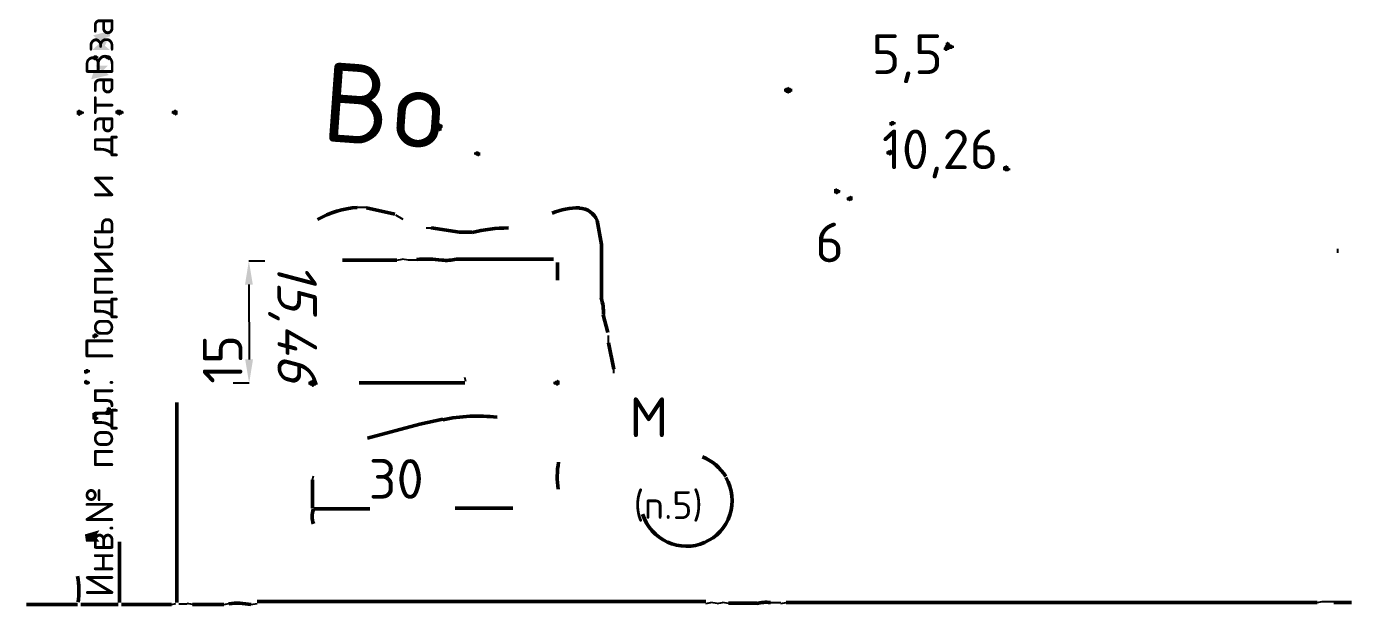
# Model space of a CAD drawing. Header units: millimetres. Extents: x -6 to 427, y -3 to 297.
# Drawn here: x -6.4 to 161, y -0.3 to 72.6 of the extents above; entities that cross this region are included whole.
import ezdxf

# ---------------------------------------------------------------- set-up
doc = ezdxf.new("R2010")
doc.units = ezdxf.units.MM
for name, color, linetype, lineweight in [('DIMS', 4, 'Continuous', 25), ('MAIN', 7, 'Continuous', 50), ('TEXT', 7, 'Continuous', 25), ('THIN', 3, 'Continuous', 25)]:
    doc.layers.add(name, color=color, linetype=linetype, lineweight=lineweight)
doc.styles.add('ESKD', font='isocpeur.ttf', dxfattribs={"oblique": 15})
doc.dimstyles.new('ESKD', dxfattribs={"dimtxt": 5, "dimasz": 3, "dimexe": 2, "dimexo": 0, "dimgap": 1, "dimtad": 1, "dimtxsty": 'ESKD', "dimcen": 2.5, "dimclrd": 256, "dimclre": 256, "dimclrt": 256, "dimadec": 0, "dimazin": 3, "dimtfac": 1, "dimtmove": 0, "dimatfit": 3, "dimlwd": 25, "dimlwe": 25})

# ---------------------------------------------------------------- blocks, each defined once
blk = doc.blocks.new('_CLOSEDFILLED')
at = {"color": 0, "linetype": 'BYBLOCK'}
blk.add_solid([(-1, 0.164), (0, 0), (-1, -0.164)], dxfattribs=at)
blk = doc.blocks.new('*D5')
at = {"lineweight": 25}
for p, q in [((21.69, 43.06), (23.69, 43.06)), ((21.7, 40.06), (21.72, 30.6)), ((21.73, 27.6), (19.73, 27.6))]:
    blk.add_line(p, q, dxfattribs=at)
at = {"layer": 'Defpoints'}
for p in [(21.69, 43.06), (21.69, 43.06), (21.73, 27.6)]:
    blk.add_point(p, dxfattribs=at)
at = {"layer": 'DIMS', "xscale": 3, "yscale": 3}
for p, rotation in [((21.69, 43.06), 90.156174975053), ((21.73, 27.6), -89.843825024947)]:
    blk.add_blockref('_CLOSEDFILLED', p, dxfattribs=dict(at, rotation=rotation))
at = {"layer": 'DIMS', "insert": (27.21, 35.34), "char_height": 5, "attachment_point": 5, "rotation": 270.1562, "style": 'ESKD'}
blk.add_mtext('15,46', dxfattribs=at)

msp = doc.modelspace()

# ---------------------------------------------------------------- hatches: boundary and pattern name
at = {"layer": 'DIMS'}
h = msp.add_hatch(color=256, dxfattribs=at)
h.dxf.hatch_style = 1
h.paths.add_polyline_path([(4.151, 72.054), (2.042, 71.526), (2.965, 70.601), (1.911, 69.676), (4.151, 69.676), (3.492, 70.205), (3.755, 70.733), (3.36, 71.129), (4.151, 71.394)])
h = msp.add_hatch(color=256, dxfattribs=at)
h.dxf.hatch_style = 1
h.paths.add_polyline_path([(109.958, 70.733), (109.826, 70.601), (109.694, 70.601), (109.694, 70.337), (109.562, 70.205), (109.562, 70.073), (109.431, 69.941), (109.431, 69.676), (109.562, 69.676), (109.694, 69.544), (109.826, 69.544), (109.958, 69.676), (110.089, 69.676), (110.221, 69.809), (110.485, 69.809), (110.616, 69.941), (110.748, 69.941), (110.748, 70.205), (110.616, 70.205), (110.485, 70.337), (110.353, 70.337), (110.221, 70.469), (110.221, 70.601), (110.089, 70.601)])
h = msp.add_hatch(color=256, dxfattribs=at)
h.dxf.hatch_style = 1
h.paths.add_polyline_path([(2.174, 69.016), (2.042, 68.884), (1.911, 68.884), (1.911, 68.488), (2.042, 68.488), (2.174, 68.356), (2.306, 68.488), (2.438, 68.488), (2.569, 68.62), (2.701, 68.62), (2.701, 68.884), (2.569, 68.884), (2.438, 69.016)])
h = msp.add_hatch(color=256, dxfattribs=at)
h.dxf.hatch_style = 1
h.paths.add_polyline_path([(3.755, 69.016), (3.624, 68.884), (3.492, 68.884), (3.492, 68.62), (3.624, 68.62), (3.755, 68.488), (3.887, 68.488), (4.019, 68.356), (4.151, 68.488), (4.282, 68.488), (4.282, 68.884), (4.151, 68.884), (4.019, 69.016)])
h = msp.add_hatch(color=256, dxfattribs=at)
h.dxf.hatch_style = 1
h.paths.add_polyline_path([(3.887, 67.695), (2.306, 67.695), (3.228, 67.035), (2.042, 66.771), (1.779, 65.978), (4.019, 66.506), (3.36, 67.167)])
h = msp.add_hatch(color=256, dxfattribs=at)
h.dxf.hatch_style = 1
h.paths.add_polyline_path([(89.798, 65.053), (89.666, 64.921), (89.534, 64.921), (89.402, 64.789), (89.271, 64.789), (89.271, 64.393), (89.402, 64.393), (89.534, 64.261), (89.666, 64.261), (89.798, 64.129), (89.929, 64.261), (90.061, 64.261), (90.193, 64.393), (90.325, 64.393), (90.325, 64.789), (90.193, 64.789), (90.061, 64.921), (89.929, 64.921)])
h = msp.add_hatch(color=256, dxfattribs=at)
h.dxf.hatch_style = 1
h.paths.add_polyline_path([(0.198, 62.147), (0.066, 62.015), (-0.066, 62.015), (-0.066, 61.487), (0.066, 61.487), (0.198, 61.355), (0.329, 61.355), (0.461, 61.487), (0.593, 61.487), (0.725, 61.619), (0.856, 61.619), (0.856, 61.883), (0.725, 61.883), (0.593, 62.015), (0.461, 62.015), (0.329, 62.147)])
h = msp.add_hatch(color=256, dxfattribs=at)
h.dxf.hatch_style = 1
h.paths.add_polyline_path([(5.073, 62.147), (4.941, 62.015), (4.809, 62.015), (4.809, 61.619), (4.941, 61.619), (5.073, 61.487), (5.205, 61.487), (5.336, 61.355), (5.468, 61.487), (5.6, 61.487), (5.732, 61.619), (5.864, 61.619), (5.864, 61.883), (5.732, 62.015), (5.6, 62.015), (5.468, 62.147)])
h = msp.add_hatch(color=256, dxfattribs=at)
h.dxf.hatch_style = 1
h.paths.add_polyline_path([(12.32, 62.147), (12.188, 62.015), (12.056, 62.015), (11.925, 61.883), (11.925, 61.619), (12.056, 61.619), (12.188, 61.487), (12.32, 61.487), (12.452, 61.355), (12.584, 61.487), (12.715, 61.487), (12.715, 62.015), (12.584, 62.015), (12.452, 62.147)])
h = msp.add_hatch(color=256, dxfattribs=at)
h.dxf.hatch_style = 1
h.paths.add_polyline_path([(45.393, 60.562), (45.261, 60.43), (45.129, 60.43), (45.129, 60.034), (45.261, 59.902), (45.261, 59.77), (45.525, 59.506), (45.656, 59.506), (45.788, 59.374), (45.92, 59.506), (46.052, 59.506), (46.052, 59.77), (46.184, 59.902), (46.184, 60.166), (46.052, 60.298), (45.92, 60.298), (45.788, 60.43), (45.656, 60.43), (45.525, 60.562)])
h = msp.add_hatch(color=256, dxfattribs=at)
h.dxf.hatch_style = 1
h.paths.add_polyline_path([(102.842, 60.694), (102.711, 60.562), (102.579, 60.562), (102.579, 60.166), (102.711, 60.166), (102.842, 60.034), (102.974, 60.166), (103.106, 60.166), (103.238, 60.298), (103.369, 60.298), (103.369, 60.562), (103.238, 60.562), (103.106, 60.694)])
h = msp.add_hatch(color=256, dxfattribs=at)
h.dxf.hatch_style = 1
h.paths.add_polyline_path([(102.711, 57.128), (102.579, 56.996), (102.447, 56.996), (102.315, 56.864), (102.184, 56.864), (102.184, 56.6), (102.315, 56.468), (102.447, 56.468), (102.579, 56.336), (102.711, 56.336), (102.842, 56.468), (102.974, 56.468), (102.974, 56.996), (102.842, 56.996)])
h = msp.add_hatch(color=256, dxfattribs=at)
h.dxf.hatch_style = 1
h.paths.add_polyline_path([(50.4, 56.864), (50.268, 56.732), (50.136, 56.732), (50.136, 56.468), (50.268, 56.468), (50.4, 56.336), (50.532, 56.336), (50.664, 56.203), (50.795, 56.336), (50.927, 56.336), (50.927, 56.732), (50.795, 56.732), (50.664, 56.864)])
h = msp.add_hatch(color=256, dxfattribs=at)
h.dxf.hatch_style = 1
h.paths.add_polyline_path([(117.336, 55.147), (117.205, 55.015), (117.073, 55.015), (116.941, 54.883), (116.941, 54.486), (117.073, 54.486), (117.205, 54.354), (117.6, 54.354), (117.732, 54.486), (117.864, 54.486), (117.864, 54.751), (117.732, 54.751), (117.6, 54.883), (117.6, 55.015), (117.468, 55.015)])
h = msp.add_hatch(color=256, dxfattribs=at)
h.dxf.hatch_style = 1
h.paths.add_polyline_path([(95.859, 52.241), (95.727, 52.109), (95.595, 52.109), (95.595, 51.58), (95.727, 51.58), (95.859, 51.448), (95.991, 51.448), (96.122, 51.58), (96.254, 51.58), (96.386, 51.712), (96.386, 51.977), (96.254, 51.977), (96.122, 52.109), (95.991, 52.109)])
h = msp.add_hatch(color=256, dxfattribs=at)
h.dxf.hatch_style = 1
h.paths.add_polyline_path([(97.704, 51.316), (97.572, 51.184), (97.44, 51.184), (97.308, 51.052), (97.176, 51.052), (97.176, 50.788), (97.308, 50.656), (97.44, 50.656), (97.572, 50.524), (97.704, 50.656), (97.835, 50.656), (97.967, 50.788), (97.967, 51.184), (97.835, 51.184)])
h = msp.add_hatch(color=256, dxfattribs=at)
h.dxf.hatch_style = 1
h.paths.add_polyline_path([(2.174, 33.881), (2.042, 33.748), (1.911, 33.748), (1.911, 33.352), (2.042, 33.352), (2.174, 33.22), (2.306, 33.352), (2.438, 33.352), (2.569, 33.484), (2.701, 33.484), (2.701, 33.748), (2.569, 33.748), (2.438, 33.881)])
h = msp.add_hatch(color=256, dxfattribs=at)
h.dxf.hatch_style = 1
h.paths.add_polyline_path([(1.12, 29.39), (0.988, 29.258), (0.856, 29.258), (0.856, 28.861), (0.988, 28.861), (1.12, 28.729), (1.252, 28.861), (1.384, 28.861), (1.515, 28.993), (1.647, 28.993), (1.647, 29.258), (1.515, 29.258), (1.384, 29.39)])
h = msp.add_hatch(color=256, dxfattribs=at)
h.dxf.hatch_style = 1
h.paths.add_polyline_path([(1.12, 28.069), (0.988, 27.937), (0.856, 27.937), (0.856, 27.54), (0.988, 27.54), (1.12, 27.408), (1.384, 27.408), (1.515, 27.54), (1.647, 27.54), (1.647, 27.805), (1.515, 27.805), (1.384, 27.937), (1.252, 27.937)])
h = msp.add_hatch(color=256, dxfattribs=at)
h.dxf.hatch_style = 1
h.paths.add_polyline_path([(29.713, 28.069), (29.581, 27.937), (29.449, 27.937), (29.318, 27.805), (29.186, 27.805), (29.186, 27.408), (29.318, 27.408), (29.449, 27.276), (29.581, 27.276), (29.713, 27.144), (29.845, 27.144), (29.976, 27.276), (30.108, 27.276), (30.24, 27.408), (30.372, 27.408), (30.372, 27.672), (30.24, 27.805), (30.108, 27.805), (29.976, 27.937), (29.845, 27.937)])
h = msp.add_hatch(color=256, dxfattribs=at)
h.dxf.hatch_style = 1
h.paths.add_polyline_path([(60.678, 28.069), (60.546, 27.937), (60.414, 27.937), (60.282, 27.805), (60.151, 27.805), (60.151, 27.54), (60.282, 27.408), (60.414, 27.408), (60.546, 27.276), (60.678, 27.276), (60.809, 27.408), (60.941, 27.408), (60.941, 27.937), (60.809, 27.937)])
h = msp.add_hatch(color=256, dxfattribs=at)
h.dxf.hatch_style = 1
h.paths.add_polyline_path([(2.174, 23.974), (2.042, 23.842), (1.911, 23.842), (1.911, 23.049), (2.042, 23.049), (2.174, 22.917), (2.438, 22.917), (2.569, 23.049), (2.701, 23.049), (2.701, 23.314), (2.569, 23.314), (2.438, 23.446), (2.569, 23.578), (2.701, 23.578), (2.701, 23.842), (2.569, 23.842), (2.438, 23.974)])
h = msp.add_hatch(color=256, dxfattribs=at)
h.dxf.hatch_style = 1
h.paths.add_polyline_path([(4.019, 24.634), (3.887, 24.502), (3.755, 24.502), (3.755, 24.238), (3.492, 23.974), (3.36, 23.974), (3.36, 23.71), (3.492, 23.71), (3.624, 23.578), (4.019, 23.578), (4.151, 23.71), (4.282, 23.71), (4.282, 23.974), (4.151, 24.106), (4.282, 24.238), (4.282, 24.502), (4.151, 24.502)])
h = msp.add_hatch(color=256, dxfattribs=at)
h.dxf.hatch_style = 1
h.paths.add_polyline_path([(2.833, 9.048), (0.988, 8.52), (1.12, 7.595), (2.833, 7.595), (2.306, 8.256)])

# ---------------------------------------------------------------- linework, layer by layer
at = {"layer": 'MAIN'}
for p, q in [((40.122, 48.939), (36.565, 49.731)), ((48.292, 46.693), (44.734, 47.221)), ((66.212, 45.108), (65.685, 48.146)), ((48.292, 46.693), (49.873, 46.693)), ((66.212, 38.372), (66.212, 45.108)), ((33.534, 43.127), (40.386, 43.127)), ((47.896, 43.259), (60.151, 43.259)), ((60.664, 40.617), (60.664, 42.863)), ((67.037, 34.021), (66.44, 36.249)), ((67.793, 29.39), (67.134, 32.692)), ((35.642, 27.672), (48.951, 27.672)), ((12.584, -0.066), (12.584, 25.163)), ((36.696, 20.674), (43.285, 22.44)), ((43.285, 22.442), (46.184, 23.049)), ((29.713, 11.822), (29.713, 15.388)), ((29.844, 11.756), (36.961, 11.756)), ((47.765, 11.822), (55.012, 11.822)), ((5.336, -0.066), (5.336, 7.595)), ((22.729, 0.031), (79.388, 0.031)), ((-6.391, -0.33), (0.066, -0.33)), ((0.461, -0.33), (5.205, -0.33)), ((5.6, -0.33), (11.925, -0.33)), ((14.56, -0.33), (18.513, -0.33)), ((82.286, -0.145), (84.265, -0.145)), ((85.846, -0.145), (84.262, -0.145)), ((89.534, -0.066), (156.602, -0.066)), ((158.711, -0.066), (160.951, -0.066))]:
    msp.add_line(p, q, dxfattribs=at)
for centre, radius, start, end in [((36.384, 37.503), 12.341, 94.67121, 119.16282), ((63.461, 40.19), 9.546, 90.09826, 111.18706), ((63.327, 47.171), 2.543, 22.46569, 87.36904), ((54.832, 25.329), 21.889, 90.90803, 103.06707), ((44.178, 31.334), 11.951, 80.96978, 96.16528), ((46.656, 48.398), 5.286, 263.4566, 283.56467), ((60.446, 36.519), 6.033, 357.52724, 17.81523), ((50.57, 1.885), 21.562, 83.43825, 101.71067), ((71.82, 15.721), 11.178, 170.14415, 187.77561), ((76.554, 12.445), 6.349, 32.03414, 67.36901), ((77.017, 12.771), 5.723, 292.97838, 30.58877), ((32.245, 10.765), 2.576, 158.93636, 201.06364), ((76.958, 12.839), 5.816, 197.89047, 293.24837), ((-10.116, 1.374), 10.35, 352.04882, 10.36165), ((20.258, -9.798), 9.623, 79.93317, 96.45566), ((87.024, -4.852), 4.799, 83.64375, 104.22445)]:
    msp.add_arc(centre, radius, start, end, dxfattribs=at)
at = {"layer": 'THIN'}
for p, q in [((36.566, 49.771), (35.378, 49.771)), ((41.176, 48.277), (40.255, 48.808)), ((44.075, 47.221), (44.734, 47.221)), ((159.238, 44.051), (159.238, 44.58)), ((40.386, 43.127), (41.045, 43.259)), ((41.835, 43.127), (41.045, 43.259)), ((41.831, 43.193), (42.894, 43.193)), ((67.134, 32.692), (67.134, 33.616)), ((67.793, 28.861), (67.793, 29.39)), ((49.082, 27.805), (48.951, 28.333)), ((29.713, 15.388), (29.845, 15.917)), ((156.602, -0.066), (157.261, 0.066)), ((11.925, -0.33), (12.452, -0.198)), ((12.843, -0.264), (13.905, -0.264)), ((14.56, -0.33), (13.901, -0.198)), ((18.513, -0.33), (19.172, -0.198)), ((21.939, -0.33), (22.729, -0.198)), ((79.388, -0.198), (80.047, -0.092)), ((80.838, -0.198), (80.047, -0.092)), ((80.838, -0.198), (81.496, -0.066)), ((82.287, -0.198), (81.496, -0.066)), ((88.879, -0.132), (87.554, -0.132)), ((88.875, -0.198), (89.534, -0.066)), ((158.714, 0), (157.258, 0))]:
    msp.add_line(p, q, dxfattribs=at)

# ---------------------------------------------------------------- texts
at = {"layer": 'TEXT', "style": 'ESKD'}
for s, height, rotation, p in [('Инв.№ подл. Подпись и датаВзам.инв.N', 3.5, 90, (4.583, 0.594)), ('Bo', 10, -4.13769, (30.729, 58.213)), ('15', 5, 90, (20.881, 27.54))]:
    msp.add_text(s, height=height, rotation=rotation, dxfattribs=at).set_placement(p)
for s, height, p in [('5,5', 5, (100.339, 66.648)), ('10,26', 5, (101.656, 54.628)), ('6', 5, (93.224, 42.872)), ('M', 5, (69.769, 20.814)), ('30', 5, (36.828, 13.02)), ('(n.5)', 3.5, (70.296, 10.468))]:
    msp.add_text(s, height=height, dxfattribs=at).set_placement(p)

# ---------------------------------------------------------------- dimensions: what is measured, and where the dimension line sits
at = {"layer": 'DIMS'}
dim = msp.add_linear_dim(base=(21.69, 43.056), p1=(21.69, 43.056), p2=(21.732, 27.595), angle=270.15617, dimstyle='ESKD', override={"dimlfac": 1, "dimtix": 0, "dimtofl": 1}, dxfattribs=at)
dim.commit()
dim.dimension.update_dxf_attribs({"geometry": '*D5', "text_midpoint": (27.211, 35.341)})

doc.saveas('drawing.dxf')
